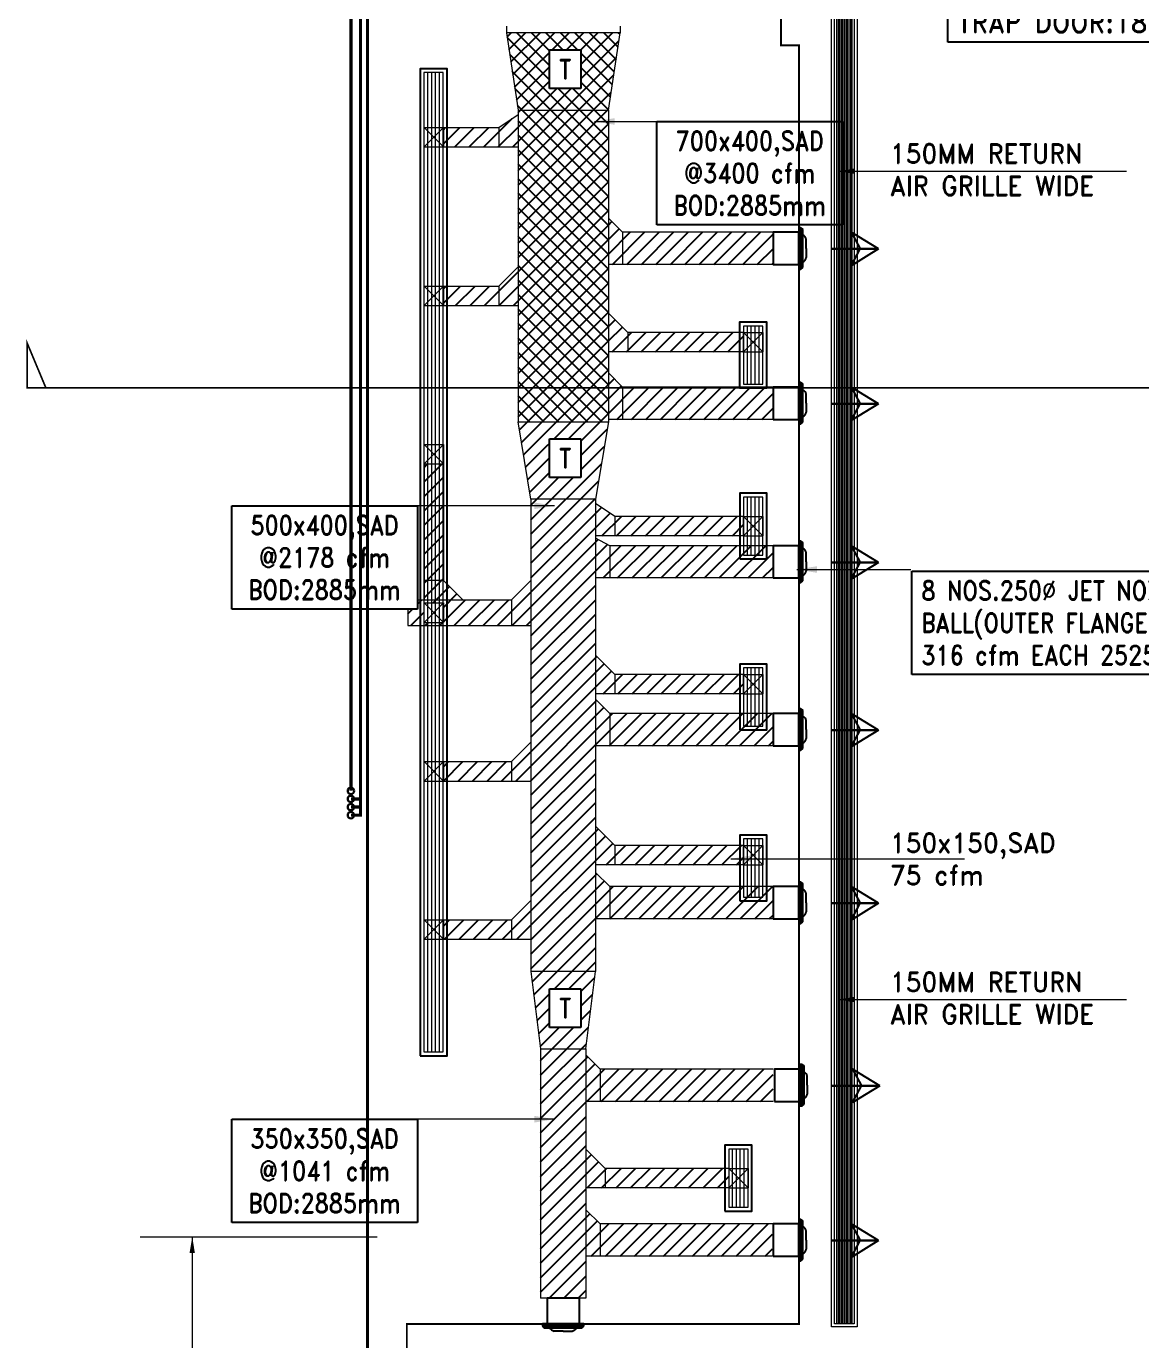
# Model space of a CAD drawing. Header units: millimetres. Extents: x -330573 to 5697, y 22061 to 198972.
# Drawn here: x -114909 to -106267, y 110962 to 121149 of the extents above; entities that cross this region are included whole.
import ezdxf

# ---------------------------------------------------------------- set-up
doc = ezdxf.new("R2010")
doc.units = ezdxf.units.MM
doc.linetypes.add('CENTER', pattern=[2, 1.25, -0.25, 0.25, -0.25])
doc.layers.add('HVAC SAD', color=6, linetype='Continuous')
for name, color, linetype, lineweight in [('VL-AC- SECTION', 7, 'Continuous', 18), ('VL-AC-ACCOUSTIC INSULATION', 32, 'Continuous', 25), ('VL-AC-DIM', 20, 'Continuous', 25), ('VL-AC-EQUIPMENT TEXT', 7, 'Continuous', 25), ('VL-AC-RAT', 1, 'Continuous', 5), ('VL-AC-SA', 6, 'Continuous', 5), ('VL-AC-SA_TEXT_50', 7, 'Continuous', 25), ('VL-AC-SAT', 72, 'Continuous', 25), ('VL-AC-UNIT TRAP DOOR', 40, 'Continuous', 18), ('VL-AC-VRF PIPE', 152, 'Continuous', 30), ('VL-FC', 21, 'Continuous', 18)]:
    doc.layers.add(name, color=color, linetype=linetype, lineweight=lineweight)
doc.styles.add('ROMANS', font='romans.shx', dxfattribs={"height": 200})
doc.styles.add('VOLTAS - ROMAND', font='romand.shx', dxfattribs={"width": 0.85})
doc.dimstyles.new('VL_DIM', dxfattribs={"dimscale": 1.25, "dimtxt": 200, "dimasz": 125, "dimexe": 50, "dimexo": 50, "dimgap": 50, "dimtad": 1, "dimdec": 0, "dimrnd": 1, "dimzin": 9, "dimdsep": 46, "dimtxsty": 'ROMANS', "dimcen": 0.09, "dimdle": 35, "dimclrd": 7, "dimclre": 7, "dimclrt": 7, "dimadec": 0, "dimazin": 0, "dimtfac": 1, "dimtdec": 0, "dimtmove": 2, "dimatfit": 3, "dimfxl": 1, "dimtolj": 1, "dimtzin": 0, "dimlwd": 15, "dimlwe": 15, "dimarcsym": 1})

# ---------------------------------------------------------------- blocks, each defined once
blk = doc.blocks.new('*U51')
at = {"color": 252, "lineweight": 9}
for p, q in [((783227, 314853), (783227, 315303)), ((783257, 314853), (783257, 315303)), ((783287, 314853), (783287, 315303)), ((783317, 314853), (783317, 315303))]:
    blk.add_line(p, q, dxfattribs=at)
at = {"layer": 'VL-AC-SAT'}
blk.add_lwpolyline([(783167, 314823), (783377, 314823), (783377, 315333), (783167, 315333)], close=True, dxfattribs=at)
at = {"layer": 'VL-AC-SAT', "lineweight": 20}
blk.add_lwpolyline([(783197, 314853), (783347, 314853), (783347, 315303), (783197, 315303)], close=True, dxfattribs=at)
blk = doc.blocks.new('*U53')
at = {"color": 252, "lineweight": 9}
for p, q in [((783227, 311825), (783227, 319414)), ((783257, 311825), (783257, 319414)), ((783287, 311825), (783287, 319414)), ((783317, 311825), (783317, 319414))]:
    blk.add_line(p, q, dxfattribs=at)
at = {"layer": 'VL-AC-SAT'}
blk.add_lwpolyline([(783167, 311795), (783377, 311795), (783377, 319444), (783167, 319444)], close=True, dxfattribs=at)
at = {"layer": 'VL-AC-SAT', "lineweight": 20}
blk.add_lwpolyline([(783197, 311825), (783347, 311825), (783347, 319414), (783197, 319414)], close=True, dxfattribs=at)
blk = doc.blocks.new('A$C6C724B98')
at = {"layer": 'VL-AC- SECTION', "linetype": 'CENTER', "ltscale": 500, "const_width": 13.1}
blk.add_lwpolyline([(-3576, 11711), (-3576, 12058), (-3431, 11711)], dxfattribs=at)
at = {"layer": 'VL-AC- SECTION', "linetype": 'CENTER', "lineweight": 0, "ltscale": 10, "const_width": 13.1}
blk.add_lwpolyline([(-3576, 12058), (-3576, 11711), (38279, 11711)], dxfattribs=at)
blk = doc.blocks.new('*U102')
at = {"color": 8}
for p, q in [((30, 66), (14821, 66)), ((30, 54), (14821, 54)), ((30, 42), (14821, 42)), ((30, 30), (14821, 30)), ((30, 18), (14821, 18)), ((30, 6), (14821, 6)), ((30, -6), (14821, -6)), ((30, -18), (14821, -18)), ((30, -30), (14821, -30)), ((30, -42), (14821, -42)), ((30, -54), (14821, -54))]:
    blk.add_line(p, q, dxfattribs=at)
for points in [[(5, 105), (5, -95), (14846, -95), (14846, 105)], [(30, 80), (30, -70), (14821, -70), (14821, 80)]]:
    blk.add_lwpolyline(points, close=True)
blk = doc.blocks.new('VL SA JET NOZZEL')
at = {"layer": 'VL-AC-SAT'}
for p, q in [((4, 562, 0), (-125, 350, 0)), ((4, 562, 0), (4, 192, 0)), ((4, 192, 0), (4, 562, 0)), ((4, 562, 0), (134, 350, 0)), ((4, 562, 0), (4, 192, 0)), ((4, 192, 0), (4, 562, 0)), ((-125, 350, 0), (4, 419, 0)), ((134, 350, 0), (4, 419, 0)), ((0, 0), (-70, 0)), ((0, 0), (70, 0)), ((-160, -40), (-147, -25)), ((160, -40), (-160, -40)), ((160, -40), (147, -25))]:
    blk.add_line(p, q, dxfattribs=at)
for points in [[(-160, -40), (-160, -55), (160, -55), (160, -40)], [(147, -25), (-147, -25)]]:
    blk.add_lwpolyline(points, dxfattribs=at)
at = {"layer": 'VL-AC-SAT', "elevation": 0}
blk.add_lwpolyline([(125, -255), (125, -55), (-125, -55), (-125, -255)], close=True, dxfattribs=at)
at = {"layer": 'VL-AC-SAT'}
for centre, start, end in [((-64, -42), 97.9087, 155.9574), ((64, -42), 24.0426, 82.0913)]:
    blk.add_arc(centre, 42.9, start, end, dxfattribs=at)

msp = doc.modelspace()

# ---------------------------------------------------------------- hatches: boundary and pattern name
at = {"layer": 'VL-AC-ACCOUSTIC INSULATION', "lineweight": -3}
h = msp.add_hatch(dxfattribs=at)
h.set_pattern_fill('ANSI37', color=256, scale=25)
h.paths.add_polyline_path([(-110309.2, 121098.6), (-111189.2, 121098.6), (-111099.2, 120498.6), (-110399.2, 120498.6)])
h.paths.add_polyline_path([(-110399.2, 120498.6), (-111099.2, 120498.6), (-111099.2, 118083.4), (-110399.2, 118083.4)])
at = {"layer": 'VL-AC-ACCOUSTIC INSULATION'}
h = msp.add_hatch(dxfattribs=at)
h.set_pattern_fill('ANSI31', color=8, scale=25)
h.paths.add_polyline_path([(-111149.2, 116704.1), (-111952.2, 116704.1), (-111952.2, 116504.1), (-111149.2, 116504.1)])
h.paths.add_polyline_path([(-111677.8, 116529.1), (-111827.8, 116529.1), (-111827.8, 116679.1), (-111677.8, 116679.1)], flags=16)
h.paths.add_polyline_path([(-110999.2, 116854.1), (-111149.2, 116704.1), (-111149.2, 116504.1), (-110999.2, 116504.1)])
h.paths.add_polyline_path([(-111677.8, 116854.1), (-111827.8, 116854.1), (-111827.8, 116704.1), (-111527.8, 116704.1)])
h.paths.add_polyline_path([(-111677.8, 117757.3), (-111827.8, 117757.3), (-111827.8, 116854.1), (-111677.8, 116854.1)])
h.paths.add_polyline_path([(-110999.2, 115599.5), (-111149.2, 115449.5), (-111149.2, 115299.5), (-110999.2, 115299.5)])
h.paths.add_polyline_path([(-111149.2, 115449.5), (-111677.8, 115449.5), (-111677.8, 115299.5), (-111149.2, 115299.5)])
h.paths.add_polyline_path([(-110999.2, 114372.6), (-111149.2, 114222.6), (-111149.2, 114072.6), (-110999.2, 114072.6)])
h.paths.add_polyline_path([(-111149.2, 114222.6), (-111677.8, 114222.6), (-111677.8, 114072.6), (-111149.2, 114072.6)])
h.paths.add_polyline_path([(-110499.2, 117483.4), (-110999.2, 117483.4), (-110999.2, 113822.7), (-110499.2, 113822.7)])
h.paths.add_polyline_path([(-110389.2, 114480.7), (-110499.2, 114590.7), (-110499.2, 114230.7), (-110389.2, 114230.7)])
h.paths.add_polyline_path([(-109122.9, 114480.7), (-110389.2, 114480.7), (-110389.2, 114230.7), (-109122.9, 114230.7)])
h.paths.add_polyline_path([(-109351.3, 114800.7), (-110349.2, 114800.7), (-110349.2, 114650.7), (-109351.3, 114650.7)])
h.paths.add_polyline_path([(-110349.2, 114800.7), (-110499.2, 114950.7), (-110499.2, 114650.7), (-110349.2, 114650.7)])
h.paths.add_polyline_path([(-109122.9, 115822.8), (-110389.2, 115822.8), (-110389.2, 115572.8), (-109122.9, 115572.8)])
h.paths.add_polyline_path([(-110389.2, 115822.8), (-110499.2, 115932.8), (-110499.2, 115572.8), (-110389.2, 115572.8)])
h.paths.add_polyline_path([(-110349.4, 116125.7), (-110499.2, 116275.5), (-110499.2, 115975.7), (-110349.4, 115975.7)])
h.paths.add_polyline_path([(-109351.5, 116125.7), (-110349.4, 116125.7), (-110349.4, 115975.7), (-109351.5, 115975.7)])
h.paths.add_polyline_path([(-109122.9, 117122.8), (-110389.2, 117122.8), (-110389.2, 116872.8), (-109122.9, 116872.8)])
h.paths.add_polyline_path([(-110399.2, 118083.4), (-111099.2, 118083.4), (-110999.2, 117483.4), (-110499.2, 117483.4)])
h.paths.add_polyline_path([(-110349.2, 117350.7), (-110499.2, 117450.7), (-110499.2, 117200.7), (-110349.2, 117200.7)])
h.paths.add_polyline_path([(-109351.7, 117350.7), (-110349.2, 117350.7), (-110349.2, 117200.7), (-109351.7, 117200.7)])
h.paths.add_polyline_path([(-110389.2, 117122.8), (-110499.2, 117182.8), (-110499.2, 116872.8), (-110389.2, 116872.8)])
h.paths.add_polyline_path([(-109122.9, 118351.9), (-110289.2, 118351.9), (-110289.2, 118101.9), (-109122.9, 118101.9)])
h.paths.add_polyline_path([(-110289.2, 118351.9), (-110399.2, 118461.9), (-110399.2, 118101.9), (-110289.2, 118101.9)])
h.paths.add_polyline_path([(-110249.2, 118775.7), (-110399.2, 118925.7), (-110399.2, 118625.7), (-110249.2, 118625.7)])
h.paths.add_polyline_path([(-109351.9, 118775.7), (-110249.2, 118775.7), (-110249.2, 118625.7), (-109351.9, 118625.7)])
h.paths.add_polyline_path([(-109122.9, 119551.9), (-110289.2, 119551.9), (-110289.2, 119301.9), (-109122.9, 119301.9)])
h.paths.add_polyline_path([(-110289.2, 119551.9), (-110399.2, 119661.9), (-110399.2, 119301.9), (-110289.2, 119301.9)])
h.paths.add_polyline_path([(-111099.2, 119285.5), (-111249.2, 119135.5), (-111249.2, 118985.5), (-111099.2, 118985.5)])
h.paths.add_polyline_path([(-111249.2, 119135.5), (-111677.8, 119135.5), (-111677.8, 118985.5), (-111249.2, 118985.5)])
h.paths.add_polyline_path([(-111099.2, 120463.8), (-111249.2, 120363.8), (-111249.2, 120213.8), (-111099.2, 120213.8)])
h.paths.add_polyline_path([(-111249.2, 120363.8), (-111677.8, 120363.8), (-111677.8, 120213.8), (-111249.2, 120213.8)])
h.paths.add_polyline_path([(-110499.2, 113822.7), (-110999.2, 113822.7), (-110924.2, 113222.7), (-110574.2, 113222.7)])
h.paths.add_polyline_path([(-110574.2, 113222.7), (-110924.2, 113222.7), (-110924.2, 111292), (-110574.2, 111292)])
h.paths.add_polyline_path([(-110464.2, 113066.5), (-110574.2, 113176.5), (-110574.2, 112816.5), (-110464.2, 112816.5)])
h.paths.add_polyline_path([(-109122.9, 113066.5), (-110464.2, 113066.5), (-110464.2, 112816.5), (-109122.9, 112816.5)])
h.paths.add_polyline_path([(-109466.7, 112296.8), (-110424.2, 112296.8), (-110424.2, 112146.8), (-109466.7, 112146.8)])
h.paths.add_polyline_path([(-110424.2, 112296.8), (-110574.2, 112446.8), (-110574.2, 112146.8), (-110424.2, 112146.8)])
h.paths.add_polyline_path([(-109127.5, 111866.5), (-110464.2, 111866.5), (-110574.2, 111976.5), (-110574.2, 111616.5), (-109127.5, 111616.5)])

# ---------------------------------------------------------------- linework, layer by layer
at = {"layer": 'VL-AC-SA', "lineweight": 5}
for p, q in [((-111827.8, 120213.8), (-111827.8, 120363.8)), ((-111827.8, 120213.8), (-111677.8, 120363.8)), ((-111827.8, 120363.8), (-111677.8, 120213.8)), ((-111677.8, 120363.8), (-111677.8, 120213.8)), ((-111827.8, 118985.5), (-111827.8, 119135.5)), ((-111827.8, 118985.5), (-111677.8, 119135.5)), ((-111827.8, 119135.5), (-111677.8, 118985.5)), ((-111677.8, 119135.5), (-111677.8, 118985.5)), ((-109351.9, 118625.7), (-109351.9, 118775.7)), ((-109351.9, 118625.7), (-109201.9, 118775.7)), ((-109351.9, 118775.7), (-109201.9, 118625.7)), ((-109201.9, 118775.7), (-109201.9, 118625.7)), ((-111827.8, 117757.3), (-111827.8, 117907.3)), ((-111827.8, 117757.3), (-111677.8, 117907.3)), ((-111827.8, 117907.3), (-111677.8, 117757.3)), ((-111827.8, 117757.3), (-111827.8, 117907.3)), ((-111827.8, 117757.3), (-111677.8, 117907.3)), ((-111827.8, 117907.3), (-111677.8, 117757.3)), ((-111677.8, 117907.3), (-111677.8, 117757.3)), ((-111677.8, 117907.3), (-111677.8, 117757.3)), ((-109351.7, 117200.7), (-109351.7, 117350.7)), ((-109351.7, 117200.7), (-109201.7, 117350.7)), ((-109351.7, 117350.7), (-109201.7, 117200.7)), ((-109201.7, 117350.7), (-109201.7, 117200.7)), ((-111827.8, 116529.1), (-111827.8, 116679.1)), ((-111827.8, 116529.1), (-111677.8, 116679.1)), ((-111827.8, 116679.1), (-111677.8, 116529.1)), ((-111677.8, 116679.1), (-111677.8, 116529.1)), ((-109351.5, 115975.7), (-109351.5, 116125.7)), ((-109351.5, 115975.7), (-109201.5, 116125.7)), ((-109351.5, 116125.7), (-109201.5, 115975.7)), ((-109201.5, 116125.7), (-109201.5, 115975.7)), ((-111827.8, 115299.5), (-111827.8, 115449.5)), ((-111827.8, 115299.5), (-111677.8, 115449.5)), ((-111827.8, 115449.5), (-111677.8, 115299.5)), ((-111677.8, 115449.5), (-111677.8, 115299.5)), ((-109351.3, 114650.7), (-109351.3, 114800.7)), ((-109351.3, 114650.7), (-109201.3, 114800.7)), ((-109351.3, 114800.7), (-109201.3, 114650.7)), ((-109201.3, 114800.7), (-109201.3, 114650.7)), ((-111827.8, 114072.6), (-111827.8, 114222.6)), ((-111827.8, 114072.6), (-111677.8, 114222.6)), ((-111827.8, 114222.6), (-111677.8, 114072.6)), ((-111677.8, 114222.6), (-111677.8, 114072.6)), ((-109466.7, 112146.8), (-109316.7, 112296.8)), ((-109466.7, 112296.8), (-109316.7, 112146.8)), ((-109466.7, 112296.8), (-109466.7, 112146.8)), ((-109316.7, 112296.8), (-109316.7, 112146.8))]:
    msp.add_line(p, q, dxfattribs=at)
at = {"layer": 'VL-AC-SA', "linetype": 'Continuous', "lineweight": 5, "ltscale": 100}
for p, q in [((-111827.8, 120363.8), (-111677.8, 120363.8)), ((-111827.8, 120213.8), (-111677.8, 120213.8)), ((-111827.8, 119135.5), (-111677.8, 119135.5)), ((-111827.8, 118985.5), (-111677.8, 118985.5)), ((-109351.9, 118775.7), (-109201.9, 118775.7)), ((-109351.9, 118625.7), (-109201.9, 118625.7)), ((-111827.8, 117907.3), (-111677.8, 117907.3)), ((-111827.8, 117907.3), (-111677.8, 117907.3)), ((-111827.8, 117757.3), (-111677.8, 117757.3)), ((-111827.8, 117757.3), (-111677.8, 117757.3)), ((-109351.7, 117350.7), (-109201.7, 117350.7)), ((-109351.7, 117200.7), (-109201.7, 117200.7)), ((-111827.8, 116679.1), (-111677.8, 116679.1)), ((-111827.8, 116529.1), (-111677.8, 116529.1)), ((-109351.5, 116125.7), (-109201.5, 116125.7)), ((-109351.5, 115975.7), (-109201.5, 115975.7)), ((-111827.8, 115449.5), (-111677.8, 115449.5)), ((-111827.8, 115299.5), (-111677.8, 115299.5)), ((-109351.3, 114800.7), (-109201.3, 114800.7)), ((-109351.3, 114650.7), (-109201.3, 114650.7)), ((-111827.8, 114222.6), (-111677.8, 114222.6)), ((-111827.8, 114072.6), (-111677.8, 114072.6)), ((-109466.7, 112296.8), (-109316.7, 112296.8)), ((-109466.7, 112146.8), (-109316.7, 112146.8))]:
    msp.add_line(p, q, dxfattribs=at)
at = {"layer": 'VL-AC-SA'}
for p, q in [((-109466.7, 112296.8), (-109316.7, 112296.8)), ((-114025.9, 111766.8), (-112190.9, 111766.8))]:
    msp.add_line(p, q, dxfattribs=at)
for points in [[(-111189.2, 121148.6), (-111189.2, 121098.6)], [(-110309.2, 121148.6), (-110309.2, 121098.6)], [(-111249.2, 120363.8), (-111099.2, 120463.8)], [(-111099.2, 120498.6), (-111099.2, 118083.4)], [(-110399.2, 120498.6), (-110399.2, 118083.4)], [(-111677.8, 120363.8), (-111249.2, 120363.8)], [(-111249.2, 120363.8), (-111249.2, 120213.8)], [(-111677.8, 120213.8), (-111099.2, 120213.8)], [(-110289.2, 119551.9), (-110399.2, 119661.9)], [(-110289.2, 119551.9), (-110289.2, 119301.9)], [(-111249.2, 119135.5), (-111099.2, 119285.5)], [(-111677.8, 119135.5), (-111249.2, 119135.5)], [(-111249.2, 119135.5), (-111249.2, 118985.5)], [(-111677.8, 118985.5), (-111099.2, 118985.5)], [(-110289.2, 118351.9), (-110399.2, 118461.9)], [(-110289.2, 118351.9), (-110289.2, 118101.9)], [(-111827.8, 117757.3), (-111827.8, 116704.1)], [(-111677.8, 117757.3), (-111677.8, 116854.1)], [(-110999.2, 117483.4), (-110999.2, 113822.7)], [(-110499.2, 117483.4), (-110499.2, 113822.7)], [(-109122.9, 117122.8), (-110389.2, 117122.8)], [(-111677.8, 116854.1), (-111827.8, 116854.1)], [(-111677.8, 116854.1), (-111527.8, 116704.1)], [(-111149.2, 116704.1), (-110999.2, 116854.1)], [(-109122.9, 116872.8), (-110499.2, 116872.8)], [(-111952.2, 116704.1), (-111149.2, 116704.1)], [(-111952.2, 116704.1), (-111952.2, 116504.1)], [(-111149.2, 116704.1), (-111149.2, 116504.1)], [(-111952.2, 116504.1), (-110999.2, 116504.1)], [(-109122.9, 115822.8), (-110389.2, 115822.8)], [(-111149.2, 115449.5), (-110999.2, 115599.5)], [(-109122.9, 115572.8), (-110499.2, 115572.8)], [(-111149.2, 115449.5), (-111149.2, 115299.5)], [(-110349.2, 114800.7), (-110499.2, 114950.7)], [(-110349.2, 114800.7), (-110349.2, 114650.7)], [(-111149.2, 114222.6), (-110999.2, 114372.6)], [(-111149.2, 114222.6), (-111149.2, 114072.6)], [(-110924.2, 113222.7), (-110924.2, 111292)], [(-110574.2, 113222.7), (-110574.2, 111292)], [(-109122.9, 113066.5), (-110464.2, 113066.5)], [(-109122.9, 112816.5), (-110574.2, 112816.5)], [(-110424.2, 112296.8), (-110574.2, 112446.8)], [(-110424.2, 112296.8), (-110424.2, 112146.8)], [(-109127.5, 111866.5), (-110464.2, 111866.5)], [(-109127.5, 111616.5), (-110574.2, 111616.5)], [(-110874.2, 111292), (-110924.2, 111292)], [(-110574.2, 111292), (-110624.2, 111292)]]:
    msp.add_lwpolyline(points, dxfattribs=at)
for points in [[(-110309.2, 121098.6), (-111189.2, 121098.6), (-111099.2, 120498.6), (-110399.2, 120498.6)], [(-110499.2, 117483.4), (-110999.2, 117483.4), (-111099.2, 118083.4), (-110399.2, 118083.4)], [(-110499.2, 113822.7), (-110999.2, 113822.7), (-110924.2, 113222.7), (-110574.2, 113222.7)]]:
    msp.add_lwpolyline(points, close=True, dxfattribs=at)
at = {"layer": 'VL-AC-SA', "elevation": 0}
for points in [[(-109122.9, 119551.9), (-110289.2, 119551.9)], [(-109122.9, 119301.9), (-110399.2, 119301.9)], [(-110249.2, 118775.7), (-110399.2, 118925.7)], [(-109351.9, 118775.7), (-110249.2, 118775.7)], [(-110249.2, 118775.7), (-110249.2, 118625.7)], [(-109351.9, 118625.7), (-110399.2, 118625.7)], [(-109122.9, 118351.9), (-110289.2, 118351.9)], [(-109122.9, 118101.9), (-110399.2, 118101.9)], [(-110349.2, 117350.7), (-110499.2, 117450.7)], [(-109351.7, 117350.7), (-110349.2, 117350.7)], [(-110349.2, 117350.7), (-110349.2, 117200.7)], [(-109351.7, 117200.7), (-110499.2, 117200.7)], [(-110389.2, 117122.8), (-110499.2, 117182.8)], [(-110389.2, 117122.8), (-110389.2, 116872.8)], [(-110349.4, 116125.7), (-110499.4, 116275.7)], [(-109351.5, 116125.7), (-110349.4, 116125.7)], [(-110349.4, 116125.7), (-110349.4, 115975.7)], [(-109351.5, 115975.7), (-110499.4, 115975.7)], [(-110389.2, 115822.8), (-110499.2, 115932.8)], [(-110389.2, 115822.8), (-110389.2, 115572.8)], [(-111677.8, 115449.5), (-111149.2, 115449.5)], [(-111677.8, 115299.5), (-110999.2, 115299.5)], [(-109351.3, 114800.7), (-110349.2, 114800.7)], [(-109351.3, 114650.7), (-110499.2, 114650.7)], [(-110389.2, 114480.7), (-110499.2, 114590.7)], [(-109122.9, 114480.7), (-110389.2, 114480.7)], [(-110389.2, 114480.7), (-110389.2, 114230.7)], [(-111677.8, 114222.6), (-111149.2, 114222.6)], [(-109122.9, 114230.7), (-110499.2, 114230.7)], [(-111677.8, 114072.6), (-110999.2, 114072.6)], [(-110464.2, 113066.5), (-110574.2, 113176.5)], [(-110464.2, 113066.5), (-110464.2, 112816.5)], [(-109466.7, 112296.8), (-110424.2, 112296.8)], [(-109466.7, 112146.8), (-110574.2, 112146.8)], [(-110464.2, 111866.5), (-110574.2, 111976.5)], [(-110464.2, 111866.5), (-110464.2, 111616.5)]]:
    msp.add_lwpolyline(points, dxfattribs=at)
at = {"layer": 'VL-AC-SAT'}
for p, q in [((-110909.2, 111077), (-110589.2, 111077)), ((-110909.2, 111077), (-110895.8, 111062)), ((-110749.2, 111037), (-110819.2, 111037)), ((-110749.2, 111037), (-110679.2, 111037)), ((-110589.2, 111077), (-110602.5, 111062))]:
    msp.add_line(p, q, dxfattribs=at)
msp.add_lwpolyline([(-110874.2, 111292), (-110874.2, 111092), (-110624.2, 111092), (-110624.2, 111292)], close=True, dxfattribs=at)
for points in [[(-110589.2, 111077), (-110589.2, 111092), (-110909.2, 111092), (-110909.2, 111077)], [(-110895.8, 111062), (-110602.5, 111062)]]:
    msp.add_lwpolyline(points, dxfattribs=at)
for centre, start, end in [((-110813.3, 111079.5), 204.04263, 262.09132), ((-110685.1, 111079.5), 277.90868, 335.95737)]:
    msp.add_arc(centre, 42.9, start, end, dxfattribs=at)
at = {"layer": 'VL-AC-VRF PIPE', "const_width": 25}
for points in [[(-112394, 115097.6), (-112320.2, 115097.6), (-112320.2, 115160.6)], [(-112394, 115034.6), (-112320.2, 115034.6), (-112320.2, 115160.6)]]:
    msp.add_lwpolyline(points, dxfattribs=at)
at = {"layer": 'VL-AC-VRF PIPE', "ltscale": 0.002}
for centre in [(-112394, 115223.6), (-112394, 115160.6), (-112394, 115097.6), (-112394, 115034.6)]:
    msp.add_circle(centre, 25, dxfattribs=at)

# ---------------------------------------------------------------- block references
at = {"layer": 'HVAC SAD'}
msp.add_blockref('A$C6C724B98', (-111326.8, 106635.5), dxfattribs=at)
at = {"layer": 'VL-AC-SAT'}
for name, p in [('*U53', (-895025.1, -198624.4)), ('*U51', (-892549.2, -196477.5)), ('*U51', (-892549, -197802.5)), ('*U51', (-892548.8, -199127.5)), ('*U51', (-892548.5, -200452.5)), ('*U51', (-892663.9, -202856.4))]:
    msp.add_blockref(name, p, dxfattribs=at)
at = {"layer": 'VL-AC-SAT', "rotation": 270}
for p in [(-108867.9, 118226.9, 0), (-108867.9, 116997.8, 0), (-108867.9, 115697.8, 0), (-108867.9, 114355.7, 0), (-108858.3, 112941.5, 0), (-108867.9, 111741.5, 0)]:
    msp.add_blockref('VL SA JET NOZZEL', p, dxfattribs=at)

# ---------------------------------------------------------------- texts
at = {"layer": 'VL-AC-SA_TEXT_50', "char_height": 150, "width": 1964.598, "attachment_point": 1, "style": 'VOLTAS - ROMAND'}
for s, insert in [('\\pxql;{\\W0.95;150MM RETURN AIR GRILLE WIDE}', (-108217.3, 120237.4, 166161.6)), ('\\pxql;{\\W0.95;150x150,SAD\\P75 cfm}', (-108217.3, 114894.8, 166161.6)), ('\\pxql;{\\W0.95;150MM RETURN AIR GRILLE WIDE}', (-108217.3, 113817.3, 166161.6))]:
    msp.add_mtext(s, dxfattribs=dict(at, insert=insert))

# ---------------------------------------------------------------- leaders
at = {"layer": 'VL-AC-DIM'}
msp.add_leader([(-113623.6, 111766.8), (-113623.6, 110586.3), (-113912.6, 110586.3)], dimstyle='VL_DIM', override={"dimscale": 1, "dimgap": 50, "dimtad": 0}, dxfattribs=at)
at = {"layer": 'VL-AC-SA_TEXT_50'}
msp.add_leader([(-109449.4, 114696.7), (-107638.9, 114696.7)], dimstyle='VL_DIM', override={"dimtad": 0}, dxfattribs=at)
at = {"layer": 'VL-AC-UNIT TRAP DOOR'}
msp.add_leader([(-108620.1, 113605.6), (-106385.3, 113605.6)], dimstyle='VL_DIM', override={"dimscale": 1, "dimgap": 50, "dimtad": 0}, dxfattribs=at)

# ---------------------------------------------------------------- next in the draw order: texts
at = {"layer": 'VL-AC-SA_TEXT_50', "char_height": 150, "attachment_point": 5, "style": 'VOLTAS - ROMAND', "bg_fill": 19, "box_fill_scale": 1.5, "bg_fill_color": 256, "bg_fill_transparency": 0}
for s, insert, width in [('T', (-110733.8, 120815.5, 0), 92.571), ('\\pxqc;700x400,SAD\\P@3400 cfm\\PBOD:2885mm ', (-109304.1, 120011.1), 1288.643), ('T', (-110733.8, 117800.4, 0), 92.571), ('\\pxqc;500x400,SAD\\P@2178 cfm\\PBOD:2885mm ', (-112598.4, 117032.5), 1288.643), ('\\pxql;8 NOS.250∅ JET NOZZLE EYE BALL(OUTER FLANGE DIA 318MM)  \\P316 cfm EACH 2525 cfm', (-106283.8, 116525.7), 3379.273), ('T', (-110733.8, 113539.7, 0), 92.571), ('\\pxqc;350x350,SAD\\P@1041 cfm\\PBOD:2885mm ', (-112598.4, 112278.3), 1288.643)]:
    msp.add_mtext(s, dxfattribs=dict(at, insert=insert, width=width))

# ---------------------------------------------------------------- next in the draw order: linework, layer by layer
at = {"layer": 'VL-AC-VRF PIPE', "const_width": 25}
for points in [[(-112394, 115223.6), (-112394, 127958), (-109988.5, 127958), (-109988.5, 132505.9), (-108119.1, 132505.9), (-108119.1, 132899.9), (-107904.3, 132899.9)], [(-112394, 115160.6), (-112320.2, 115160.6), (-112320.2, 128073.6), (-110080.3, 128073.6), (-110080.3, 129851.9), (-110610, 129851.9), (-110610, 130155.5)]]:
    msp.add_lwpolyline(points, dxfattribs=at)
at = {"layer": 'VL-FC', "const_width": 15}
msp.add_lwpolyline([(-74570.9, 107085.5), (-76393.7, 107085.5), (-76393.7, 106492.7), (-109889.9, 106492.7), (-109889.9, 107085.5), (-111960.9, 107085.5), (-111961, 111092), (-108922.9, 111092), (-108922.9, 121000.6), (-109060.9, 121000.6), (-109060.9, 126575.4), (-79245.9, 126575.4), (-79245.9, 124895.5)], dxfattribs=at)

# ---------------------------------------------------------------- next in the draw order: block references
at = {"layer": 'VL-AC-RAT', "xscale": -1, "rotation": 90}
msp.add_blockref('*U102', (-108566.1, 125914.8), dxfattribs=at)
at = {"layer": 'VL-AC-SAT', "rotation": 270}
msp.add_blockref('VL SA JET NOZZEL', (-108867.9, 119426.9, 0), dxfattribs=at)

# ---------------------------------------------------------------- next in the draw order: leaders
at = {"layer": 'VL-AC-SA_TEXT_50'}
for points, override in [([(-110506.1, 120411), (-110023.5, 120411)], {"dimtad": 0}), ([(-110816.3, 117432.4), (-111881.3, 117432.4)], {"dimtad": 0}), ([(-108939.3, 116938.5), (-108054.6, 116938.5)], {"dimgap": 50, "dimtad": 0}), ([(-110816.3, 112678.2), (-111881.3, 112678.2)], {"dimtad": 0})]:
    msp.add_leader(points, dimstyle='VL_DIM', override=override, dxfattribs=at)
at = {"layer": 'VL-AC-UNIT TRAP DOOR'}
msp.add_leader([(-108620.1, 120025.7), (-106385.3, 120025.7)], dimstyle='VL_DIM', override={"dimscale": 1, "dimgap": 50, "dimtad": 0}, dxfattribs=at)

# ---------------------------------------------------------------- next in the draw order: texts
at = {"layer": 'VL-AC-EQUIPMENT TEXT', "insert": (-105958.9, 121401.3, 0), "char_height": 150, "width": 3472.929, "attachment_point": 5, "style": 'VOLTAS - ROMAND', "bg_fill": 19, "box_fill_scale": 1.5, "bg_fill_color": 256, "bg_fill_transparency": 0}
msp.add_mtext('\\pxql;{\\W1;\\C7;8.75 TR DSU-3 (3400 cfm)\\PSIZE:-1508(L)x795(W)x404(H)\\PTRAP DOOR:1800(L)x1100(W) }', dxfattribs=at)

# ---------------------------------------------------------------- next in the draw order: linework, layer by layer
at = {"layer": 'VL-AC-VRF PIPE', "const_width": 25}
msp.add_lwpolyline([(-95589.2, 106313.8), (-95589.2, 106375.7), (-110866.4, 106375.7), (-110866.4, 106855.6), (-112265.5, 106855.6), (-112265.5, 127911.8), (-109988.5, 127911.8), (-109988.5, 127958)], dxfattribs=at)

doc.saveas('drawing.dxf')
